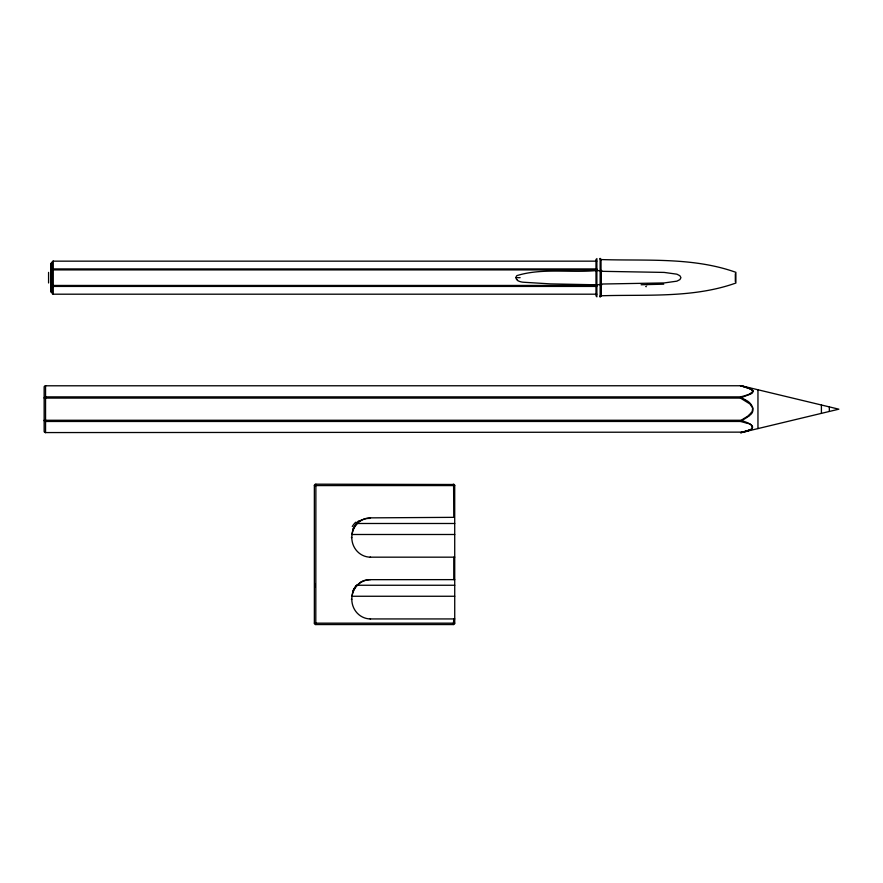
<?xml version="1.0" encoding="UTF-8"?>
<svg xmlns="http://www.w3.org/2000/svg" width="883" height="883" viewBox="0 0 883 883"><rect width="100%" height="100%" fill="white"/><g stroke="black" fill="none" stroke-linecap="round" stroke-linejoin="round"><path stroke-width="1.32" d="M315.341 583.751L315.341 586.742M596.875 258.542L596.875 296.887M600.142 295.805L600.142 296.876L600.142 258.454L600.142 259.161M601.036 260.021L601.036 259.337L601.036 296.004L601.036 272.163M601.036 271.71L601.025 271.081M740.517 432.626L744.777 431.445M740.451 420.805L744.391 418.222A35.441 35.441 0 0 0 748.828 415.352M752.658 390.716L752.746 391.754L752.393 390.33L750.362 388.939L740.451 385.65L741.731 386.103M747.261 430.672C754.303 430.131 753.398 423.597 746.93 423.266A49.338 24.669 0 0 0 742.448 421.986L740.451 421.434L744.402 418.995A35.541 35.53 0 0 0 749.159 415.783M740.473 421.456L45.552 421.478A1.402 1.214 0 0 1 44.15 420.264L740.451 420.264C754.259 424.27 758.607 429.326 741.058 432.648M753.144 391.423L753.144 391.312M48.576 272.383L48.576 282.968M744.822 400.374L745.153 399.811L740.517 396.953L740.451 398.09L749.932 403.961L752.658 407.924L752.239 411.5L748.817 415.341M353.664 589.281L354.16 588.497M752.658 392.527C752.625 394.05 743.188 396.346 740.451 398.09L44.172 398.09A1.402 1.214 0 0 1 45.552 396.875L740.451 396.875A64.735 32.362 0 0 0 745.053 395.672L749.248 394.237M355.54 586.643L360.33 582.361M752.25 392.482L752.791 391.633L749.391 394.182M740.495 385.75L45.552 385.794A1.402 1.214 0 0 0 44.15 387.008L44.15 431.357A1.402 1.214 0 0 0 45.552 432.571L742.195 432.14A48.697 24.349 0 0 0 747.272 430.672L747.746 430.507M749.137 415.75C756.797 411.169 751.654 402.361 745.153 399.811M359.69 521.036L360.474 520.529M360.717 582.118L361.898 581.478M360.871 520.286L362.096 519.634M750.605 429.568L750.009 429.855M749.954 429.624L749.358 429.889M647.46 284.425L646.621 284.812M362.306 581.279L363.962 580.606M749.159 429.966L748.508 430.22M747.261 430.672L745.616 431.191M364.171 580.528L368.343 579.69M600.186 284.823L600.937 284.436L596.875 284.801M740.771 432.714L838.85 409.182L740.771 385.639L742.15 386.213A48.697 24.349 0 0 1 747.272 387.681L749.192 388.41M600.142 270.529L600.738 270.75L596.875 270.551M368.575 579.667L454.734 579.634M663.74 284.171L641.091 284.756M596.61 270.54C570.484 273.046 542.107 267.792 516.93 275.617A2.903 2.892 67.7 0 0 515.992 277.67A2.804 2.77 -90 0 0 516.687 279.458M601.765 270.496L600.087 270.507M601.036 271.302L664.171 272.417L676.897 274.183L679.888 275.739L680.959 277.67L679.888 279.613L676.897 281.158L664.171 282.935L601.036 284.039M601.036 295.783C645.937 294.337 692.835 298.377 735.881 283.035L735.881 272.328C692.846 256.942 645.937 261.026 601.036 259.558M596.831 261.158L53.267 261.158A1.126 0.971 0 0 0 52.141 262.13L52.141 293.222A1.126 0.971 0 0 0 53.267 294.194L596.831 294.194M596.831 268.929L53.267 268.929A1.126 0.971 0 0 0 52.141 269.9L596.831 269.9M516.036 277.67L520.12 277.67M596.831 285.452L52.163 285.452A1.126 0.971 0 0 0 53.267 286.423L596.831 286.423M314.37 485.584L454.712 485.584L454.734 623.155A1.402 1.402 0 0 1 453.332 624.557L315.761 624.557A1.402 1.402 0 0 1 314.359 623.155L314.359 485.584A1.402 1.402 0 0 1 315.761 484.171L453.597 484.491L453.763 517.339L369.789 517.868M352.836 529.281A19.658 18.72 -90 0 1 356.732 523.487L454.734 523.487M454.734 534.491L352.008 534.491A20.177 18.841 56.7 0 1 356.721 523.476M351.368 537.515L351.798 537.515A19.658 18.72 -90 0 1 370.507 517.868M370.132 557.173L454.734 557.173M352.836 591.047A19.658 18.72 -90 0 1 356.732 585.252L454.734 585.252M454.734 596.257L352.008 596.257A20.177 18.841 56.7 0 1 356.721 585.241M351.368 599.281L351.798 599.281A19.658 18.72 -90 0 1 370.507 579.634M370.132 618.939L454.734 618.939M314.37 623.155L454.712 623.155M600.716 284.845L601.765 284.845M596.61 284.801L550.363 283.885L523.685 282.251A14.514 14.459 -44.7 0 1 517.416 280.474M645.694 286.545L646.345 286.677M742.15 385.981L749.81 388.421L753.022 390.794M749.391 388.244L750.969 388.984M749.358 388.476L750.473 388.995M517.537 280.253L516.676 279.458M315.882 484.226L315.805 624.546L315.761 623.795M829.336 407.063L829.336 411.301M821.411 405.076L821.411 413.277M757.956 389.789L757.956 428.575M735.329 273.785L735.329 281.556M595.981 259.337L595.981 295.993M453.763 557.173L453.763 579.634M453.763 618.939L453.376 624.546L453.332 623.795M453.332 484.337L453.332 484.204A1.402 1.402 0 0 1 454.734 485.584M53.267 261.059L53.267 294.282M51.788 263.09L51.788 292.262M51.026 263.101L51.026 292.251M50.739 263.807L50.739 291.533M45.552 385.65L45.552 432.703M362.626 519.668A19.106 17.362 37.3 0 1 369.822 518.409M356.346 522.924A18.433 15.883 -66.1 0 1 359.006 520.705M352.273 526.478A16.214 12.064 -57.7 0 1 355.717 522.206M370.507 618.939A19.658 18.72 -90 0 1 351.798 599.281M370.507 557.173A19.658 18.72 -90 0 1 351.798 537.515"/></g></svg>
